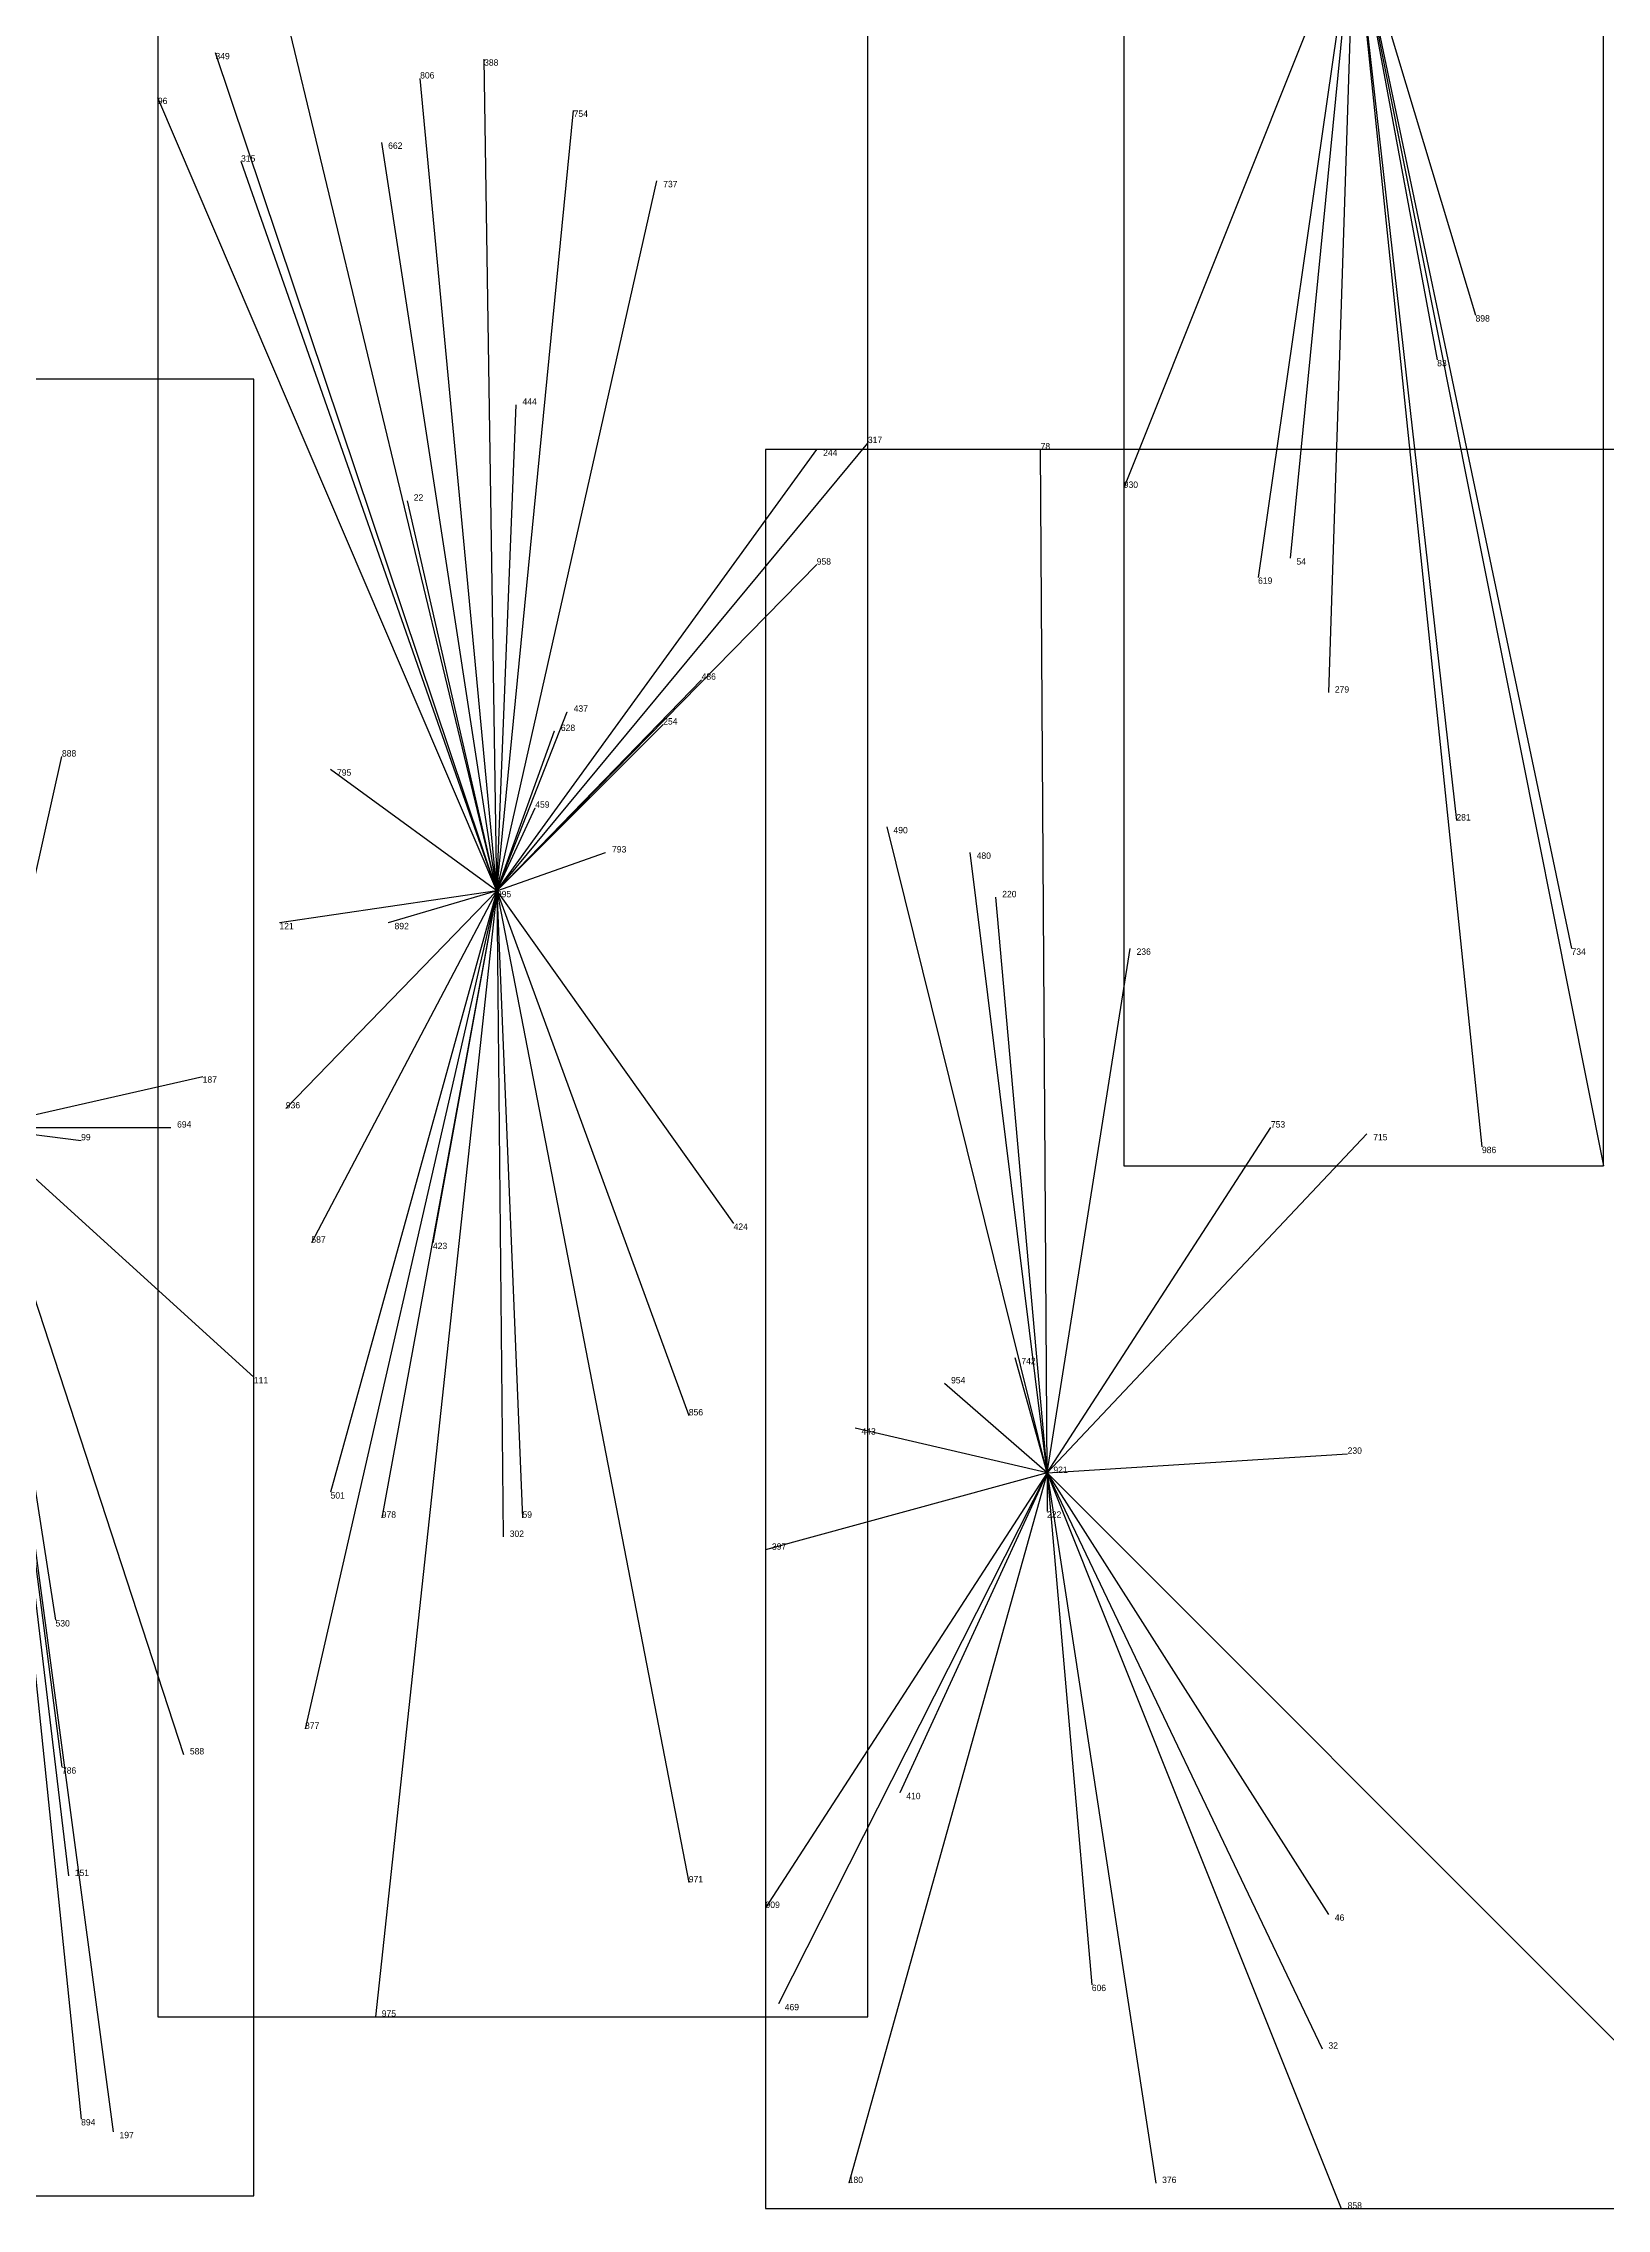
# Model space of a CAD drawing. Extents: x 0 to 1, y 0 to 1.
# Drawn here: x 0.6261 to 0.8705, y 0.002 to 0.3405 of the extents above; entities that cross this region are included whole.
import ezdxf

# ---------------------------------------------------------------- set-up
doc = ezdxf.new("R2010")
doc.units = 0
for name, color, linetype in [('CLIENTS', 7, 'Continuous'), ('FACILITIES', 7, 'Continuous'), ('FACILITIES_LINES', 7, 'Continuous'), ('MIN_MAX_BOXES', 7, 'Continuous'), ('NORMALS', 7, 'Continuous'), ('SOURCE_POINTS', 7, 'Continuous'), ('TEXT', 7, 'Continuous')]:
    doc.layers.add(name, color=color, linetype=linetype)

# ---------------------------------------------------------------- blocks, each defined once
blk = doc.blocks.new('POINT_DISPLAY')
blk.add_line((0, 0), (0, 0))

msp = doc.modelspace()

# ---------------------------------------------------------------- linework, layer by layer
at = {"layer": 'FACILITIES_LINES'}
for p, q in [((0.697, 0.208), (0.658, 0.37)), ((0.831, 0.361), (0.795, 0.271)), ((0.831, 0.361), (0.816, 0.257)), ((0.831, 0.361), (0.821, 0.26)), ((0.831, 0.361), (0.827, 0.239)), ((0.831, 0.361), (0.844, 0.291)), ((0.831, 0.361), (0.847, 0.219)), ((0.831, 0.361), (0.87, 0.165)), ((0.831, 0.361), (0.865, 0.199)), ((0.831, 0.361), (0.85, 0.298)), ((0.831, 0.361), (0.851, 0.168)), ((0.697, 0.208), (0.653, 0.339)), ((0.697, 0.208), (0.695, 0.338)), ((0.697, 0.208), (0.644, 0.332)), ((0.697, 0.208), (0.685, 0.335)), ((0.697, 0.208), (0.709, 0.33)), ((0.697, 0.208), (0.679, 0.325)), ((0.697, 0.208), (0.657, 0.322)), ((0.697, 0.208), (0.722, 0.319)), ((0.697, 0.208), (0.7, 0.284)), ((0.697, 0.208), (0.755, 0.278)), ((0.697, 0.208), (0.747, 0.277)), ((0.783, 0.117), (0.782, 0.277)), ((0.697, 0.208), (0.683, 0.269)), ((0.697, 0.208), (0.747, 0.259)), ((0.697, 0.208), (0.729, 0.241)), ((0.697, 0.208), (0.708, 0.236)), ((0.697, 0.208), (0.723, 0.234)), ((0.697, 0.208), (0.706, 0.233)), ((0.616, 0.171), (0.629, 0.229)), ((0.697, 0.208), (0.671, 0.227)), ((0.697, 0.208), (0.703, 0.221)), ((0.783, 0.117), (0.758, 0.218)), ((0.697, 0.208), (0.714, 0.214)), ((0.783, 0.117), (0.771, 0.214)), ((0.697, 0.208), (0.663, 0.203)), ((0.697, 0.208), (0.664, 0.174)), ((0.697, 0.208), (0.667, 0.077)), ((0.697, 0.208), (0.668, 0.153)), ((0.697, 0.208), (0.671, 0.114)), ((0.697, 0.208), (0.678, 0.032)), ((0.697, 0.208), (0.679, 0.11)), ((0.697, 0.208), (0.68, 0.203)), ((0.697, 0.208), (0.687, 0.153)), ((0.697, 0.208), (0.701, 0.11)), ((0.697, 0.208), (0.698, 0.107)), ((0.697, 0.208), (0.734, 0.156)), ((0.697, 0.208), (0.727, 0.126)), ((0.697, 0.208), (0.727, 0.053)), ((0.783, 0.117), (0.775, 0.207)), ((0.783, 0.117), (0.796, 0.199)), ((0.616, 0.171), (0.651, 0.179)), ((0.616, 0.171), (0.632, 0.169)), ((0.616, 0.171), (0.659, 0.132)), ((0.616, 0.171), (0.63, 0.054)), ((0.616, 0.171), (0.637, 0.014)), ((0.616, 0.171), (0.628, 0.094)), ((0.616, 0.171), (0.648, 0.073)), ((0.616, 0.171), (0.646, 0.171)), ((0.616, 0.171), (0.629, 0.071)), ((0.616, 0.171), (0.632, 0.016)), ((0.783, 0.117), (0.818, 0.171)), ((0.783, 0.117), (0.833, 0.17)), ((0.783, 0.117), (0.778, 0.135)), ((0.783, 0.117), (0.767, 0.131)), ((0.783, 0.117), (0.753, 0.124)), ((0.783, 0.117), (0.83, 0.12)), ((0.783, 0.117), (0.739, 0.105)), ((0.783, 0.117), (0.739, 0.049)), ((0.783, 0.117), (0.741, 0.034)), ((0.783, 0.117), (0.752, 0.006)), ((0.783, 0.117), (0.76, 0.067)), ((0.783, 0.117), (0.8, 0.006)), ((0.783, 0.117), (0.783, 0.111)), ((0.783, 0.117), (0.79, 0.037)), ((0.783, 0.117), (0.872, 0.028)), ((0.783, 0.117), (0.826, 0.027)), ((0.783, 0.117), (0.827, 0.048)), ((0.783, 0.117), (0.829, 0.002))]:
    msp.add_line(p, q, dxfattribs=at)
at = {"layer": 'MIN_MAX_BOXES'}
for p, q in [((0.795, 0.542), (0.795, 0.165)), ((0.795, 0.542), (0.795, 0.165)), ((0.87, 0.165), (0.87, 0.542)), ((0.87, 0.165), (0.87, 0.542)), ((0.644, 0.37), (0.644, 0.032)), ((0.644, 0.37), (0.644, 0.032)), ((0.755, 0.032), (0.755, 0.37)), ((0.755, 0.032), (0.755, 0.37)), ((0.659, 0.288), (0.558, 0.288)), ((0.659, 0.288), (0.558, 0.288)), ((0.659, 0.004), (0.659, 0.288)), ((0.659, 0.004), (0.659, 0.288)), ((0.659, 0.288), (0.659, 0.288)), ((0.872, 0.277), (0.739, 0.277)), ((0.739, 0.277), (0.739, 0.002)), ((0.872, 0.277), (0.739, 0.277)), ((0.739, 0.277), (0.739, 0.002)), ((0.739, 0.277), (0.739, 0.277)), ((0.795, 0.165), (0.87, 0.165)), ((0.795, 0.165), (0.87, 0.165)), ((0.795, 0.165), (0.795, 0.165)), ((0.87, 0.165), (0.87, 0.165)), ((0.644, 0.032), (0.755, 0.032)), ((0.644, 0.032), (0.755, 0.032)), ((0.644, 0.032), (0.644, 0.032)), ((0.755, 0.032), (0.755, 0.032)), ((0.558, 0.004), (0.659, 0.004)), ((0.558, 0.004), (0.659, 0.004)), ((0.659, 0.004), (0.659, 0.004)), ((0.739, 0.002), (0.872, 0.002)), ((0.739, 0.002), (0.872, 0.002)), ((0.739, 0.002), (0.739, 0.002))]:
    msp.add_line(p, q, dxfattribs=at)
at = {"layer": 'NORMALS'}
for p, q in [((0.653, 0.339), (0.653, 0.339)), ((0.695, 0.338), (0.695, 0.338)), ((0.644, 0.332), (0.644, 0.332)), ((0.685, 0.335), (0.685, 0.335)), ((0.709, 0.33), (0.709, 0.33)), ((0.679, 0.325), (0.679, 0.325)), ((0.657, 0.322), (0.657, 0.322)), ((0.722, 0.319), (0.722, 0.319)), ((0.85, 0.298), (0.85, 0.298)), ((0.844, 0.291), (0.844, 0.291)), ((0.7, 0.284), (0.7, 0.284)), ((0.755, 0.278), (0.755, 0.278)), ((0.747, 0.277), (0.747, 0.277)), ((0.782, 0.277), (0.782, 0.277)), ((0.795, 0.271), (0.795, 0.271)), ((0.683, 0.269), (0.683, 0.269)), ((0.747, 0.259), (0.747, 0.259)), ((0.821, 0.26), (0.821, 0.26)), ((0.816, 0.257), (0.816, 0.257)), ((0.729, 0.241), (0.729, 0.241)), ((0.827, 0.239), (0.827, 0.239)), ((0.708, 0.236), (0.708, 0.236)), ((0.723, 0.234), (0.723, 0.234)), ((0.706, 0.233), (0.706, 0.233)), ((0.629, 0.229), (0.629, 0.229)), ((0.671, 0.227), (0.671, 0.227)), ((0.703, 0.221), (0.703, 0.221)), ((0.758, 0.218), (0.758, 0.218)), ((0.847, 0.219), (0.847, 0.219)), ((0.714, 0.214), (0.714, 0.214)), ((0.771, 0.214), (0.771, 0.214)), ((0.697, 0.208), (0.697, 0.208)), ((0.775, 0.207), (0.775, 0.207)), ((0.663, 0.203), (0.663, 0.203)), ((0.68, 0.203), (0.68, 0.203)), ((0.796, 0.199), (0.796, 0.199)), ((0.865, 0.199), (0.865, 0.199)), ((0.651, 0.179), (0.651, 0.179)), ((0.664, 0.174), (0.664, 0.174)), ((0.646, 0.171), (0.646, 0.171)), ((0.818, 0.171), (0.818, 0.171)), ((0.833, 0.17), (0.833, 0.17)), ((0.632, 0.169), (0.632, 0.169)), ((0.851, 0.168), (0.851, 0.168)), ((0.87, 0.165), (0.87, 0.165)), ((0.734, 0.156), (0.734, 0.156)), ((0.668, 0.153), (0.668, 0.153)), ((0.687, 0.153), (0.687, 0.153)), ((0.778, 0.135), (0.778, 0.135)), ((0.659, 0.132), (0.659, 0.132)), ((0.767, 0.131), (0.767, 0.131)), ((0.727, 0.126), (0.727, 0.126)), ((0.753, 0.124), (0.753, 0.124)), ((0.83, 0.12), (0.83, 0.12)), ((0.783, 0.117), (0.783, 0.117)), ((0.671, 0.114), (0.671, 0.114)), ((0.679, 0.11), (0.679, 0.11)), ((0.701, 0.11), (0.701, 0.11)), ((0.783, 0.111), (0.783, 0.111)), ((0.698, 0.107), (0.698, 0.107)), ((0.739, 0.105), (0.739, 0.105)), ((0.628, 0.094), (0.628, 0.094)), ((0.667, 0.077), (0.667, 0.077)), ((0.648, 0.073), (0.648, 0.073)), ((0.629, 0.071), (0.629, 0.071)), ((0.76, 0.067), (0.76, 0.067)), ((0.63, 0.054), (0.63, 0.054)), ((0.727, 0.053), (0.727, 0.053)), ((0.739, 0.049), (0.739, 0.049)), ((0.827, 0.048), (0.827, 0.048)), ((0.741, 0.034), (0.741, 0.034)), ((0.79, 0.037), (0.79, 0.037)), ((0.678, 0.032), (0.678, 0.032)), ((0.826, 0.027), (0.826, 0.027)), ((0.632, 0.016), (0.632, 0.016)), ((0.637, 0.014), (0.637, 0.014)), ((0.752, 0.006), (0.752, 0.006)), ((0.8, 0.006), (0.8, 0.006)), ((0.829, 0.002), (0.829, 0.002))]:
    msp.add_line(p, q, dxfattribs=at)

# ---------------------------------------------------------------- block references
at = {"layer": 'CLIENTS'}
for p in [(0.653, 0.339), (0.695, 0.338), (0.644, 0.332), (0.685, 0.335), (0.709, 0.33), (0.679, 0.325), (0.657, 0.322), (0.722, 0.319), (0.85, 0.298), (0.844, 0.291), (0.7, 0.284), (0.755, 0.278), (0.747, 0.277), (0.782, 0.277), (0.795, 0.271), (0.683, 0.269), (0.747, 0.259), (0.821, 0.26), (0.816, 0.257), (0.729, 0.241), (0.827, 0.239), (0.708, 0.236), (0.723, 0.234), (0.706, 0.233), (0.629, 0.229), (0.671, 0.227), (0.703, 0.221), (0.758, 0.218), (0.847, 0.219), (0.714, 0.214), (0.771, 0.214), (0.775, 0.207), (0.663, 0.203), (0.68, 0.203), (0.796, 0.199), (0.865, 0.199), (0.651, 0.179), (0.664, 0.174), (0.646, 0.171), (0.818, 0.171), (0.833, 0.17), (0.632, 0.169), (0.851, 0.168), (0.87, 0.165), (0.734, 0.156), (0.668, 0.153), (0.687, 0.153), (0.778, 0.135), (0.659, 0.132), (0.767, 0.131), (0.727, 0.126), (0.753, 0.124), (0.83, 0.12), (0.671, 0.114), (0.679, 0.11), (0.701, 0.11), (0.783, 0.111), (0.698, 0.107), (0.739, 0.105), (0.628, 0.094), (0.667, 0.077), (0.648, 0.073), (0.629, 0.071), (0.76, 0.067), (0.63, 0.054), (0.727, 0.053), (0.739, 0.049), (0.827, 0.048), (0.741, 0.034), (0.79, 0.037), (0.678, 0.032), (0.826, 0.027), (0.632, 0.016), (0.637, 0.014), (0.752, 0.006), (0.8, 0.006), (0.829, 0.002)]:
    msp.add_blockref('POINT_DISPLAY', p, dxfattribs=at)
at = {"layer": 'FACILITIES'}
for p in [(0.697, 0.208), (0.783, 0.117)]:
    msp.add_blockref('POINT_DISPLAY', p, dxfattribs=at)
at = {"layer": 'SOURCE_POINTS'}
for p in [(0.653, 0.339), (0.695, 0.338), (0.644, 0.332), (0.685, 0.335), (0.709, 0.33), (0.679, 0.325), (0.657, 0.322), (0.722, 0.319), (0.85, 0.298), (0.844, 0.291), (0.7, 0.284), (0.755, 0.278), (0.747, 0.277), (0.782, 0.277), (0.795, 0.271), (0.683, 0.269), (0.747, 0.259), (0.821, 0.26), (0.816, 0.257), (0.729, 0.241), (0.827, 0.239), (0.708, 0.236), (0.723, 0.234), (0.706, 0.233), (0.629, 0.229), (0.671, 0.227), (0.703, 0.221), (0.758, 0.218), (0.847, 0.219), (0.714, 0.214), (0.771, 0.214), (0.697, 0.208), (0.775, 0.207), (0.663, 0.203), (0.68, 0.203), (0.796, 0.199), (0.865, 0.199), (0.651, 0.179), (0.664, 0.174), (0.646, 0.171), (0.818, 0.171), (0.833, 0.17), (0.632, 0.169), (0.851, 0.168), (0.87, 0.165), (0.734, 0.156), (0.668, 0.153), (0.687, 0.153), (0.778, 0.135), (0.659, 0.132), (0.767, 0.131), (0.727, 0.126), (0.753, 0.124), (0.83, 0.12), (0.783, 0.117), (0.671, 0.114), (0.679, 0.11), (0.701, 0.11), (0.783, 0.111), (0.698, 0.107), (0.739, 0.105), (0.628, 0.094), (0.667, 0.077), (0.648, 0.073), (0.629, 0.071), (0.76, 0.067), (0.63, 0.054), (0.727, 0.053), (0.739, 0.049), (0.827, 0.048), (0.741, 0.034), (0.79, 0.037), (0.678, 0.032), (0.826, 0.027), (0.632, 0.016), (0.637, 0.014), (0.752, 0.006), (0.8, 0.006), (0.829, 0.002)]:
    msp.add_blockref('POINT_DISPLAY', p, dxfattribs=at)

# ---------------------------------------------------------------- texts
at = {"layer": 'TEXT'}
for s, p in [('349', (0.653, 0.338)), ('806', (0.685, 0.335)), ('388', (0.695, 0.337)), ('96', (0.644, 0.331)), ('754', (0.709, 0.329)), ('662', (0.68, 0.324)), ('315', (0.657, 0.322)), ('737', (0.723, 0.318)), ('898', (0.85, 0.297)), ('83', (0.844, 0.29)), ('444', (0.701, 0.284)), ('317', (0.755, 0.278)), ('78', (0.782, 0.277)), ('244', (0.748, 0.276)), ('930', (0.795, 0.271)), ('22', (0.684, 0.269)), ('958', (0.747, 0.259)), ('54', (0.822, 0.259)), ('619', (0.816, 0.256)), ('486', (0.729, 0.241)), ('437', (0.709, 0.236)), ('279', (0.828, 0.239)), ('628', (0.707, 0.233)), ('254', (0.723, 0.234)), ('888', (0.629, 0.229)), ('795', (0.672, 0.226)), ('459', (0.703, 0.221)), ('490', (0.759, 0.217)), ('281', (0.847, 0.219)), ('793', (0.715, 0.214)), ('480', (0.772, 0.213)), ('995', (0.697, 0.207)), ('220', (0.776, 0.207)), ('121', (0.663, 0.202)), ('892', (0.681, 0.202)), ('236', (0.797, 0.198)), ('734', (0.865, 0.198)), ('187', (0.651, 0.178)), ('936', (0.664, 0.174)), ('99', (0.632, 0.169)), ('694', (0.647, 0.171)), ('753', (0.818, 0.171)), ('715', (0.834, 0.169)), ('986', (0.851, 0.167)), ('424', (0.734, 0.155)), ('587', (0.668, 0.153)), ('423', (0.687, 0.152)), ('742', (0.779, 0.134)), ('111', (0.659, 0.131)), ('954', (0.768, 0.131)), ('856', (0.727, 0.126)), ('443', (0.754, 0.123)), ('230', (0.83, 0.12)), ('921', (0.784, 0.117)), ('501', (0.671, 0.113)), ('978', (0.679, 0.11)), ('59', (0.701, 0.11)), ('222', (0.783, 0.11)), ('302', (0.699, 0.107)), ('397', (0.74, 0.105)), ('530', (0.628, 0.093)), ('877', (0.667, 0.077)), ('588', (0.649, 0.073)), ('786', (0.629, 0.07)), ('410', (0.761, 0.066)), ('151', (0.631, 0.054)), ('971', (0.727, 0.053)), ('909', (0.739, 0.049)), ('46', (0.828, 0.047)), ('469', (0.742, 0.033)), ('606', (0.79, 0.036)), ('975', (0.679, 0.032)), ('32', (0.827, 0.027)), ('894', (0.632, 0.015)), ('197', (0.638, 0.013)), ('180', (0.752, 0.006)), ('376', (0.801, 0.006)), ('858', (0.83, 0.002))]:
    msp.add_text(s, height=0.001, dxfattribs=at).set_placement(p)

doc.saveas('drawing.dxf')
